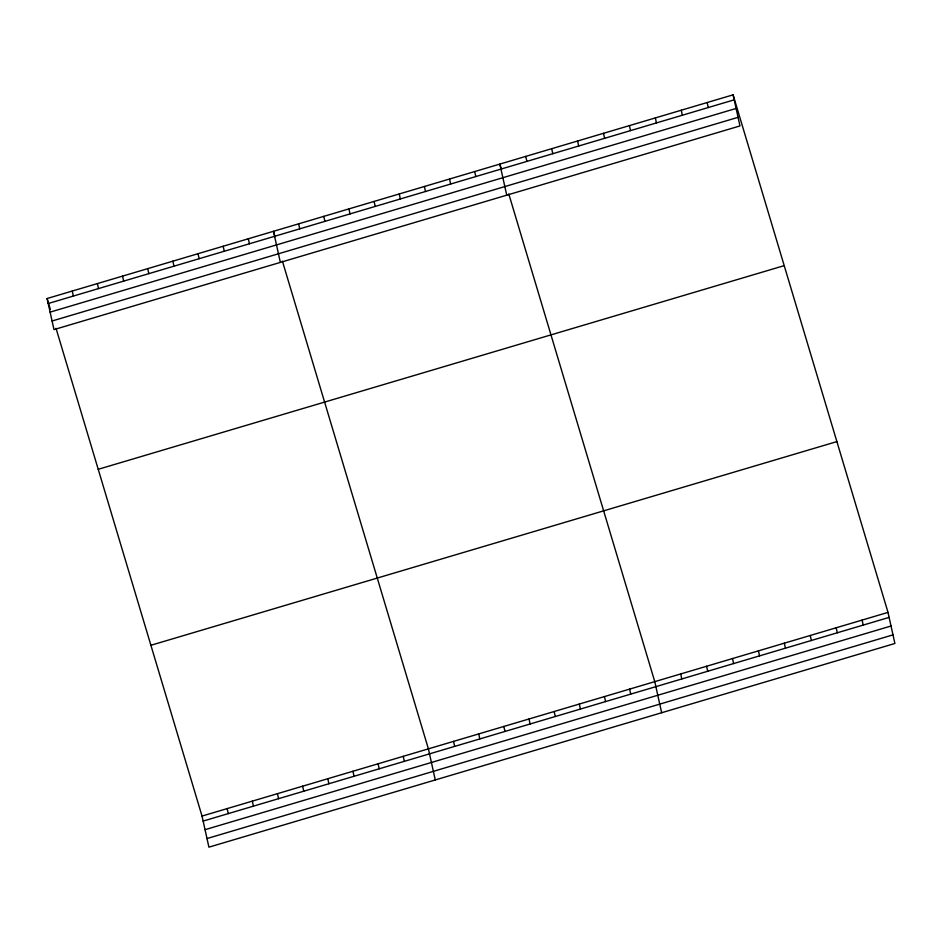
<?xml version="1.0" encoding="UTF-8"?>
<svg xmlns="http://www.w3.org/2000/svg" width="942" height="942" viewBox="0 0 942 942"><rect width="100%" height="100%" fill="white"/><g stroke="black" fill="none" stroke-linecap="round" stroke-linejoin="round"><path stroke-width="1.41" d="M733.088 94.836L739.976 125.934L53.988 329.606L47.1 298.52L733.088 94.836L888.012 612.394L894.9 643.48L208.912 847.164L202.024 816.066L56.025 328.334M48.207 303.524L734.195 99.84M50.114 312.132L736.102 108.448M52.081 320.998L738.069 117.326M98.227 469.304L784.203 265.632M150.897 645.282L836.885 441.598M202.024 816.066L888.012 612.394M203.131 821.083L889.118 617.399M205.038 829.69L891.026 626.006M207.005 838.557L892.992 634.873M501.474 169.513L499.849 164.085L506.737 195.182M508.774 193.911L654.772 681.643L661.661 712.741M275.099 236.725L273.474 231.296L280.363 262.394M282.4 261.122L428.398 748.855L435.286 779.952M47.1 298.52L50.35 309.353M862.095 620.095L863.202 625.099M836.178 627.784L837.285 632.788M707.171 102.537L708.278 107.541M810.261 635.473L811.368 640.489M681.254 110.226L682.361 115.23M784.345 643.174L785.463 648.178M655.338 117.927L656.444 122.931M758.428 650.863L759.546 655.879M629.421 125.616L630.539 130.62M732.523 658.564L733.63 663.568M603.504 133.317L604.623 138.321M706.606 666.253L707.713 671.257M577.599 141.006L578.706 146.01M680.689 673.954L681.796 678.958M551.682 148.695L552.789 153.711M525.766 156.396L526.872 161.4M629.621 689.108L630.728 694.124M604.47 696.585L605.576 701.59M474.697 171.562L475.804 176.566M579.318 704.051L580.425 709.055M449.546 179.027L450.653 184.031M554.167 711.516L555.274 716.521M424.395 186.492L425.501 191.497M529.004 718.981L530.122 723.998M399.243 193.958L400.35 198.962M503.852 726.459L504.971 731.463M374.092 201.423L375.199 206.439M478.701 733.924L479.808 738.928M348.929 208.9L350.047 213.905M453.549 741.389L454.656 746.394M323.777 216.366L324.896 221.37M298.626 223.831L299.733 228.835M403.247 756.332L404.353 761.336M378.095 763.797L379.202 768.802M248.323 238.773L249.43 243.778M352.944 771.263L354.051 776.267M223.172 246.239L224.278 251.243M327.792 778.728L328.899 783.732M198.02 253.704L199.127 258.709M302.629 786.193L303.748 791.209M172.869 261.17L173.976 266.186M277.478 793.67L278.596 798.675M147.706 268.647L148.824 273.651M252.326 801.136L253.433 806.14M122.554 276.112L123.673 281.116M227.175 808.601L228.282 813.605M97.403 283.577L98.51 288.582M72.251 291.043L73.358 296.047"/></g></svg>
